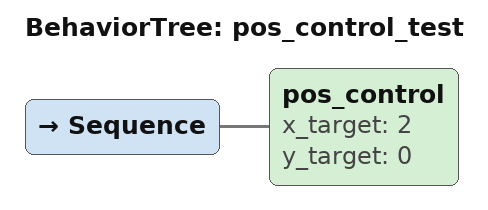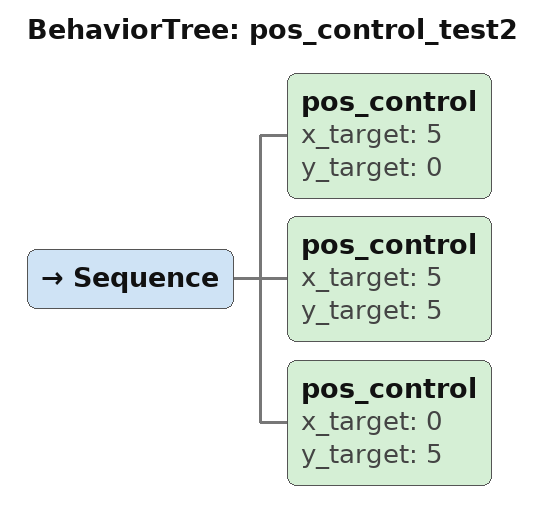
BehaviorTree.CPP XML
<?xml version="1.0" encoding="UTF-8"?>
<root BTCPP_format="4">
  <BehaviorTree ID="pos_control_test">
    <Sequence>
      <pos_control x_target="2"
                   y_target="0"/>
    </Sequence>
  </BehaviorTree>

  <BehaviorTree ID="pos_control_test2">
    <Sequence>
      <pos_control x_target="5"
                   y_target="0"/>
      <pos_control x_target="5"
                   y_target="5"/>
      <pos_control x_target="0"
                   y_target="5"/>
    </Sequence>
  </BehaviorTree>

</root>
